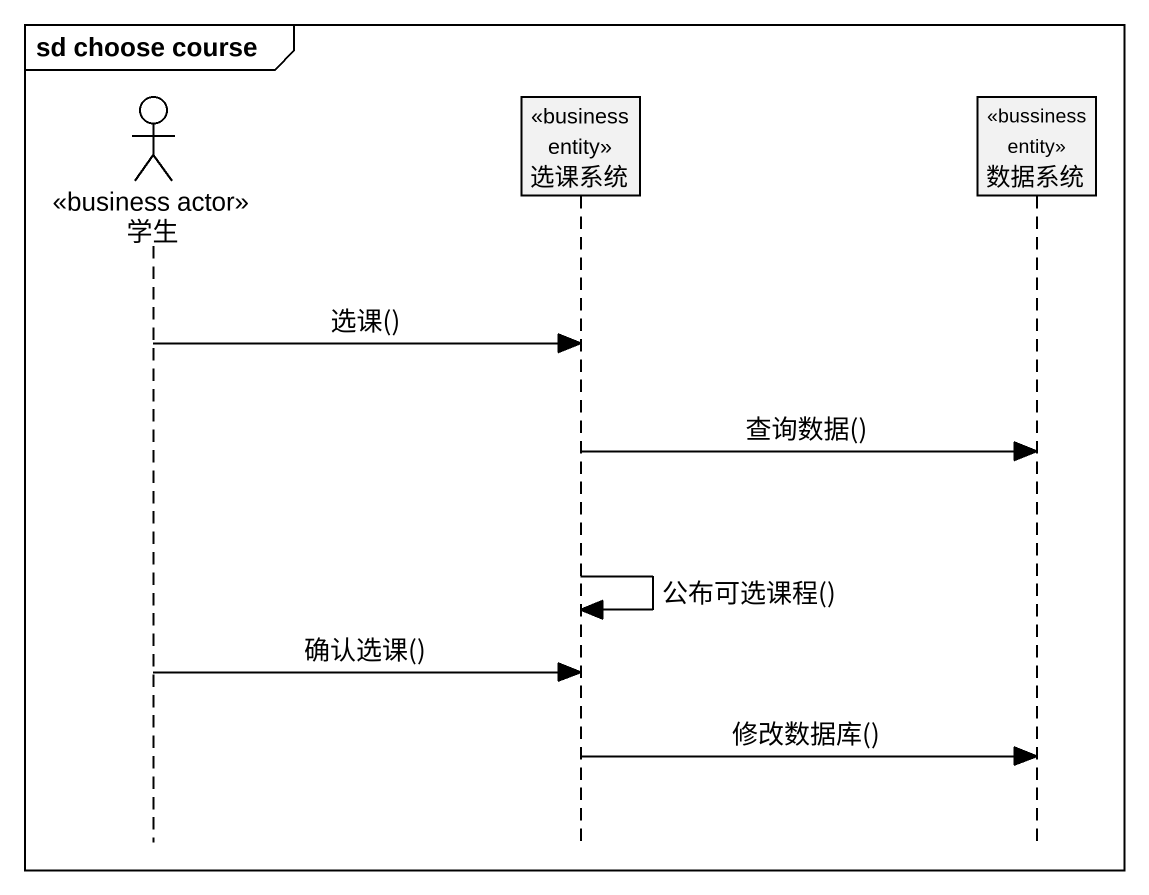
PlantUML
@startuml
mainframe sd choose course
hide footbox
actor 学生 <<business actor>>
participant 选课系统 <<business entity>>
participant 数据系统 <<bussiness entity>>

学生 -> 选课系统 : 选课()
选课系统 -> 数据系统 : 查询数据()
选课系统 -> 选课系统 : 公布可选课程()
学生 -> 选课系统 : 确认选课()
选课系统 -> 数据系统 : 修改数据库()
@enduml
